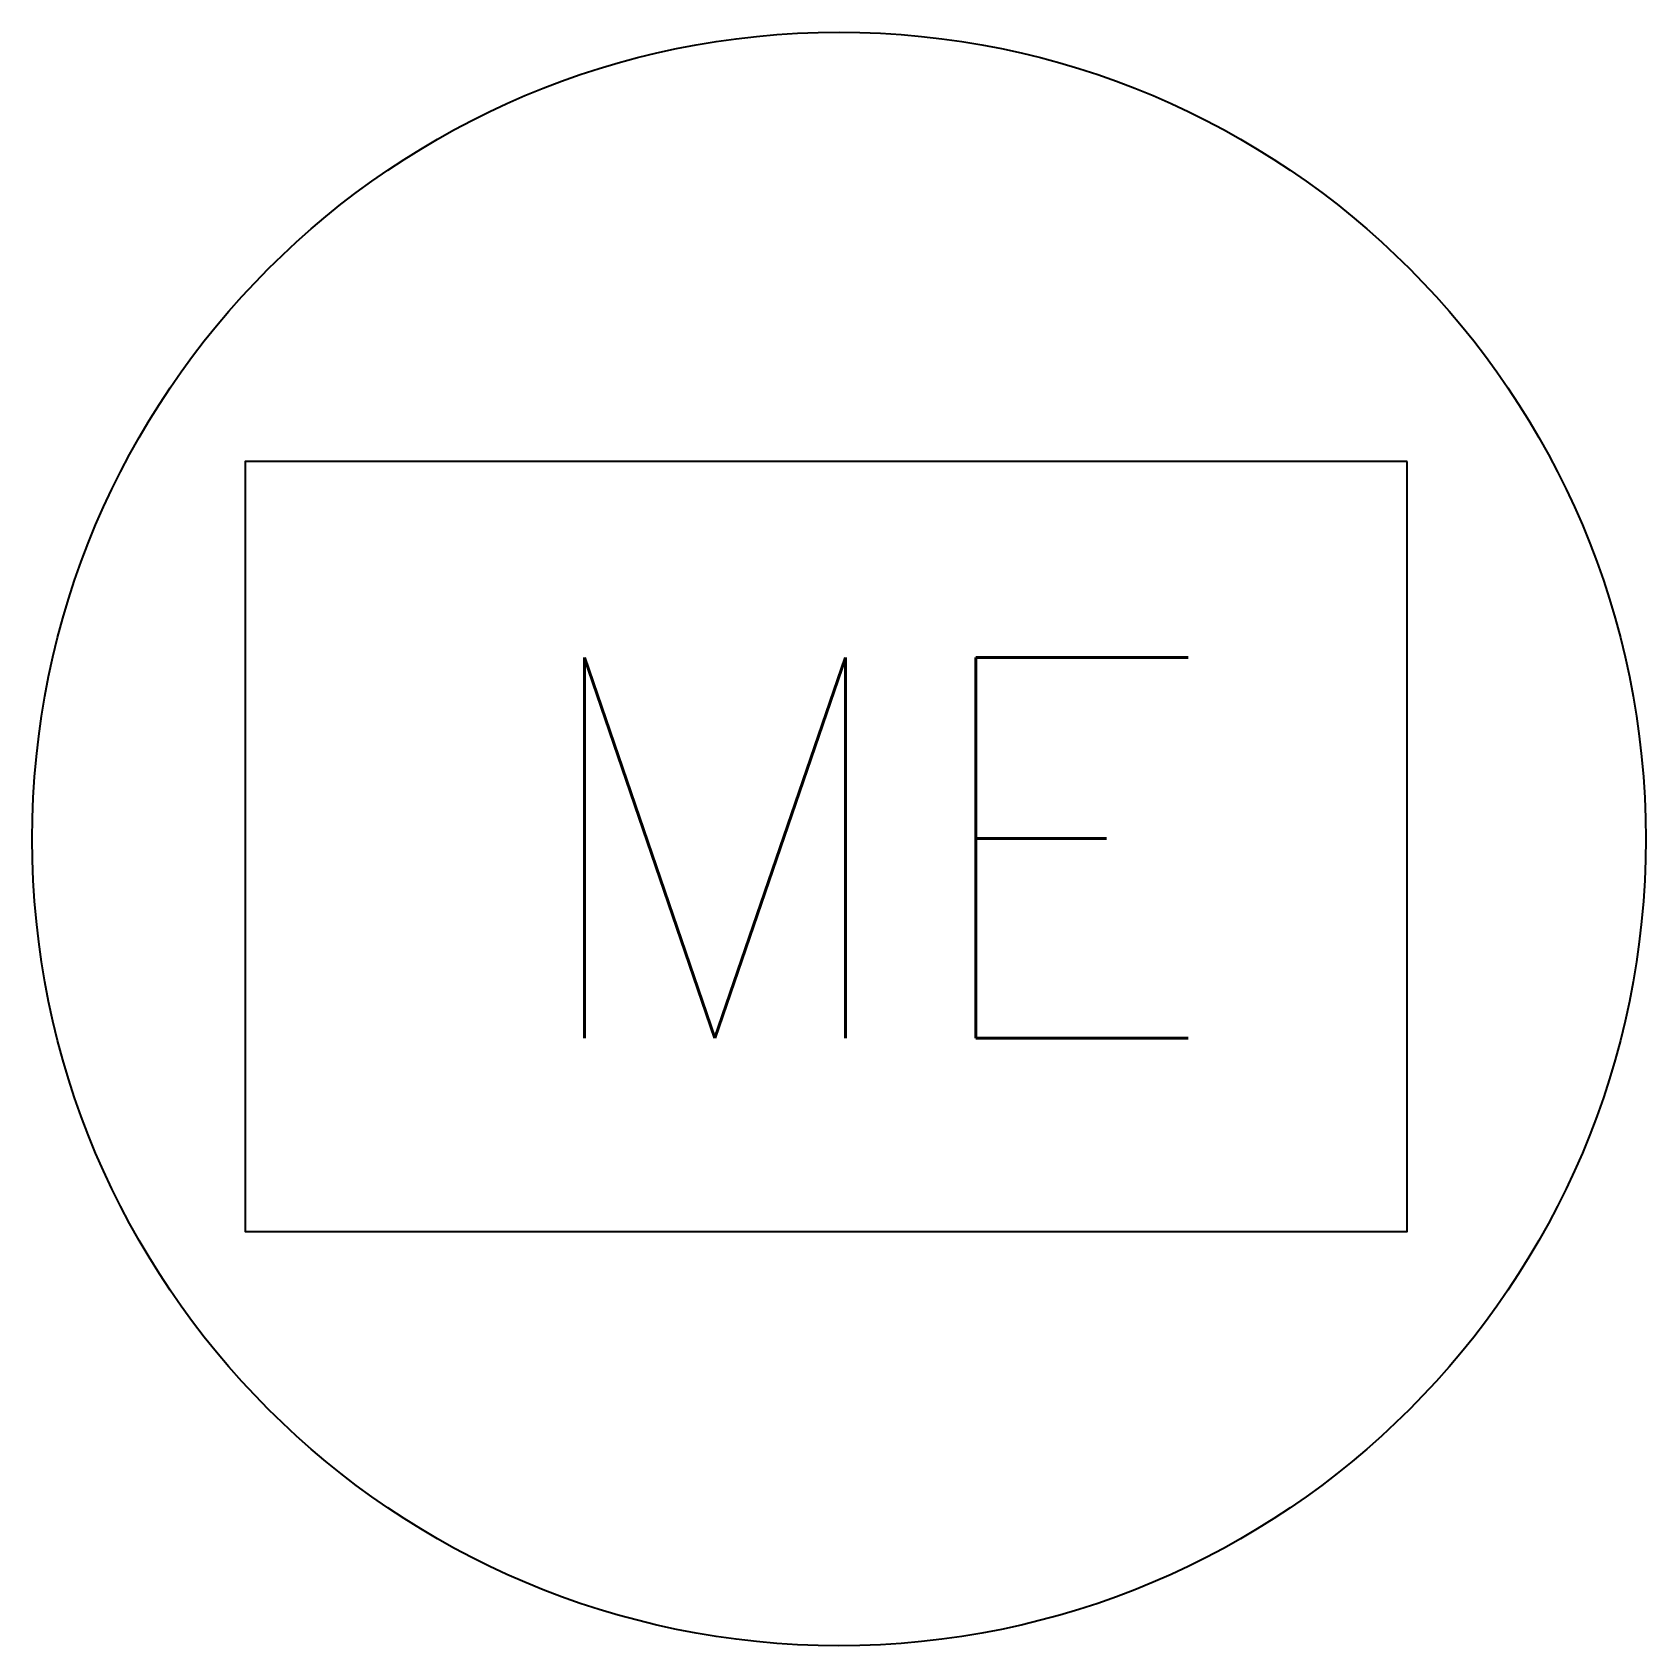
# Model space of a CAD drawing. Header units: millimetres. Extents: x -3.82 to 3.82, y 0 to 7.63.
import ezdxf

# ---------------------------------------------------------------- set-up
doc = ezdxf.new("R2010")
doc.units = ezdxf.units.MM
doc.layers.add('A_EUIPAMENTOS', color=2, linetype='Continuous')
doc.styles.add('ROMANS', font='ROMANS.shx', dxfattribs={"height": 1.8})

msp = doc.modelspace()

# ---------------------------------------------------------------- linework, layer by layer
at = {"layer": 'A_EUIPAMENTOS'}
msp.add_lwpolyline([(2.6863, 5.5995), (-2.809, 5.5995), (-2.809, 1.9589), (2.6863, 1.9589)], close=True, dxfattribs=at)
msp.add_circle((0, 3.8151), 3.8151, dxfattribs=at)

# ---------------------------------------------------------------- texts
at = {"layer": 'A_EUIPAMENTOS', "insert": (-1.5124, 4.6739), "char_height": 1.8, "attachment_point": 1, "style": 'ROMANS'}
msp.add_mtext_dynamic_manual_height_columns('ME', width=9.941101, gutter_width=9, heights=[0], dxfattribs=at)

doc.saveas('drawing.dxf')
